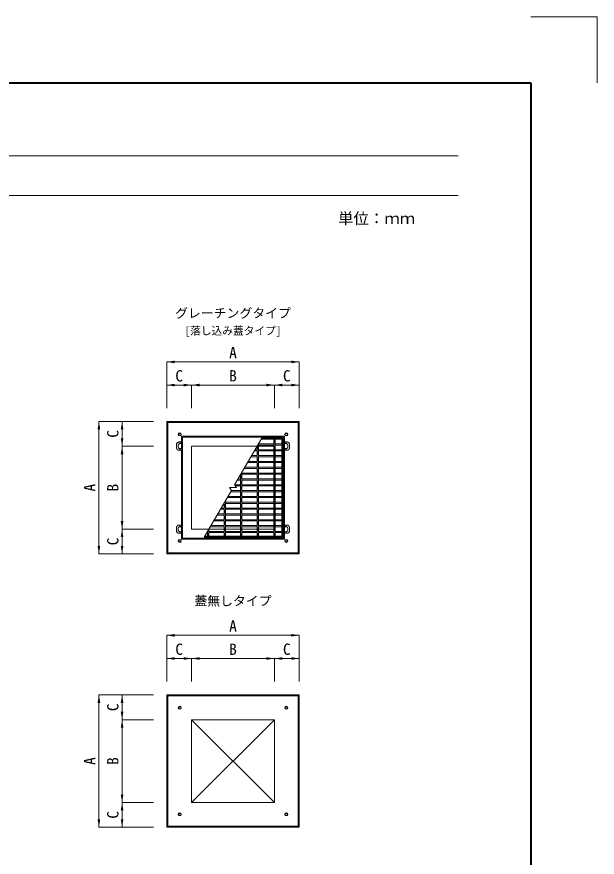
# Model space of a CAD drawing. Units: millimetres, scale not verified. Extents: x 3819 to 56619, y -16688 to 1396.
# Drawn here: x 10913 to 14419, y -7883 to -2805 of the extents above; entities that cross this region are included whole.
import ezdxf
from ezdxf.enums import TextEntityAlignment as Align

# ---------------------------------------------------------------- set-up
doc = ezdxf.new("R2010")
doc.units = ezdxf.units.MM
doc.header["$LTSCALE"] = 50
doc.linetypes.add('USER2', pattern=[2, 1, -1])
doc.linetypes.add('USER3', pattern=[30.25, 24, -3, 0.25, -3])
doc.layers.add('0_2', color=7, linetype='Continuous')
for name, color, linetype, lineweight in [('Defpoints_3', 8, 'Continuous', 0), ('受枠', 3, 'USER2', 5), ('図枠', 5, 'Continuous', 5), ('寸法線', 7, 'Continuous', 13), ('集水桝', 1, 'Continuous', 5), ('ｲﾝｻｰﾄ', 3, 'Continuous', 9), ('ｸﾞﾚｰﾁﾝｸﾞ', 7, 'Continuous', 5)]:
    doc.layers.add(name, color=color, linetype=linetype, lineweight=lineweight)
doc.styles.add('ＭＳ ゴシック', font='')
doc.styles.get('ＭＳ ゴシック').set_extended_font_data('MS Gothic')

# ---------------------------------------------------------------- blocks, each defined once
blk = doc.blocks.new('filled_arrow')
at = {"color": 0, "linetype": 'Continuous', "lineweight": -2}
blk.add_solid([(7.5, 1.25), (0, 0), (7.5, -1.25)], dxfattribs=at)

msp = doc.modelspace()

# ---------------------------------------------------------------- linework, layer by layer
at = {"layer": 'Defpoints_3', "color": 7, "lineweight": 13}
for p, q in [((14018.93, -2804.57), (14418.93, -2804.57)), ((14418.93, -2804.57), (14418.93, -3204.57))]:
    msp.add_line(p, q, dxfattribs=at)
at = {"layer": '受枠'}
for p, q in [((11892.93, -5374.17), (11902.93, -5374.17)), ((12544.93, -5374.17), (12534.93, -5374.17)), ((11877.93, -5409.17), (11877.93, -5389.17)), ((11887.93, -5404.17), (11887.93, -5394.17)), ((11892.93, -5424.17), (11902.93, -5424.17)), ((11897.93, -5384.17), (11902.93, -5384.17)), ((11897.93, -5414.17), (11902.93, -5414.17)), ((12539.93, -5384.17), (12534.93, -5384.17)), ((12539.93, -5414.17), (12534.93, -5414.17)), ((12544.93, -5424.17), (12534.93, -5424.17)), ((12549.93, -5404.17), (12549.93, -5394.17)), ((12559.93, -5409.17), (12559.93, -5389.17)), ((11877.93, -5891.17), (11877.93, -5911.17)), ((11892.93, -5876.17), (11902.93, -5876.17)), ((11897.93, -5886.17), (11902.93, -5886.17)), ((12544.93, -5876.17), (12534.93, -5876.17)), ((12539.93, -5886.17), (12534.93, -5886.17)), ((12559.93, -5891.17), (12559.93, -5911.17)), ((11887.93, -5896.17), (11887.93, -5906.17)), ((11892.93, -5926.17), (11902.93, -5926.17)), ((11897.93, -5916.17), (11902.93, -5916.17)), ((12539.93, -5916.17), (12534.93, -5916.17)), ((12544.93, -5926.17), (12534.93, -5926.17)), ((12549.93, -5896.17), (12549.93, -5906.17))]:
    msp.add_line(p, q, dxfattribs=at)
at = {"layer": '受枠', "linetype": 'Continuous', "lineweight": 9}
for p, q in [((11907.93, -5339.17), (11907.93, -5961.17)), ((11907.93, -5339.17), (12529.93, -5339.17)), ((11913.93, -5345.17), (11913.93, -5955.17)), ((11913.93, -5345.17), (12523.93, -5345.17)), ((12523.93, -5345.17), (12523.93, -5955.17)), ((12529.93, -5339.17), (12529.93, -5961.17)), ((11907.93, -5961.17), (12529.93, -5961.17)), ((11913.93, -5955.17), (12523.93, -5955.17))]:
    msp.add_line(p, q, dxfattribs=at)
at = {"layer": '受枠'}
for centre in [(11902.93, -5379.17), (12534.93, -5379.17), (11902.93, -5419.17), (12534.93, -5419.17), (11902.93, -5881.17), (12534.93, -5881.17), (11902.93, -5921.17), (12534.93, -5921.17)]:
    msp.add_circle(centre, 5, dxfattribs=at)
for centre, radius, start, end in [((11892.93, -5389.17), 15, 90, 180), ((12544.93, -5389.17), 15, 0, 90), ((11892.93, -5409.17), 15, 180, 270), ((11897.93, -5394.17), 10, 90, 180), ((11897.93, -5404.17), 10, 180, 270), ((12539.93, -5394.17), 10, 0, 90), ((12539.93, -5404.17), 10, 270, 0), ((12544.93, -5409.17), 15, 270, 0), ((11892.93, -5891.17), 15, 90, 180), ((11897.93, -5896.17), 10, 90, 180), ((12539.93, -5896.17), 10, 0, 90), ((12544.93, -5891.17), 15, 0, 90), ((11892.93, -5911.17), 15, 180, 270), ((11897.93, -5906.17), 10, 180, 270), ((12539.93, -5906.17), 10, 270, 0), ((12544.93, -5911.17), 15, 270, 0)]:
    msp.add_arc(centre, radius, start, end, dxfattribs=at)
at = {"layer": '図枠', "lineweight": 40}
for p, q in [((6818.93, -3204.57), (14018.93, -3204.57)), ((14018.93, -3204.57), (14018.93, -14284.57))]:
    msp.add_line(p, q, dxfattribs=at)
at = {"layer": '図枠', "lineweight": 13}
for p, q in [((7258.93, -3644.57), (13578.93, -3644.57)), ((7258.93, -3884.57), (13578.93, -3884.57))]:
    msp.add_line(p, q, dxfattribs=at)
at = {"layer": '寸法線'}
for p, q in [((11818.93, -4890.17), (12618.93, -4890.17)), ((11818.93, -5170.17), (11818.93, -4890.17)), ((12618.93, -5170.17), (12618.93, -4890.17)), ((11818.93, -5030.17), (11968.93, -5030.17)), ((11818.93, -5170.17), (11818.93, -5030.17)), ((11968.93, -5170.17), (11968.93, -5030.17)), ((11968.93, -5030.17), (12468.93, -5030.17)), ((11968.93, -5170.17), (11968.93, -5030.17)), ((12468.93, -5170.17), (12468.93, -5030.17)), ((12468.93, -5030.17), (12618.93, -5030.17)), ((12468.93, -5170.17), (12468.93, -5030.17)), ((12618.93, -5170.17), (12618.93, -5030.17)), ((11408.93, -5250.17), (11408.93, -6050.17)), ((11738.93, -5250.17), (11408.93, -5250.17)), ((11548.93, -5250.17), (11548.93, -5400.17)), ((11738.93, -5250.17), (11548.93, -5250.17)), ((11738.93, -5400.17), (11548.93, -5400.17)), ((11548.93, -5400.17), (11548.93, -5900.17)), ((11738.93, -5400.17), (11548.93, -5400.17)), ((11738.93, -5900.17), (11548.93, -5900.17)), ((11548.93, -5900.17), (11548.93, -6050.17)), ((11738.93, -5900.17), (11548.93, -5900.17)), ((11738.93, -6050.17), (11408.93, -6050.17)), ((11738.93, -6050.17), (11548.93, -6050.17)), ((11818.93, -6542.56), (12618.93, -6542.56)), ((11818.93, -6822.56), (11818.93, -6542.56)), ((12618.93, -6822.56), (12618.93, -6542.56)), ((11818.93, -6682.56), (11968.93, -6682.56)), ((11818.93, -6822.56), (11818.93, -6682.56)), ((11968.93, -6822.56), (11968.93, -6682.56)), ((11968.93, -6682.56), (12468.93, -6682.56)), ((11968.93, -6822.56), (11968.93, -6682.56)), ((12468.93, -6822.56), (12468.93, -6682.56)), ((12468.93, -6682.56), (12618.93, -6682.56)), ((12468.93, -6822.56), (12468.93, -6682.56)), ((12618.93, -6822.56), (12618.93, -6682.56)), ((11408.93, -6902.56), (11408.93, -7702.56)), ((11738.93, -6902.56), (11408.93, -6902.56)), ((11548.93, -6902.56), (11548.93, -7052.56)), ((11738.93, -6902.56), (11548.93, -6902.56)), ((11738.93, -7052.56), (11548.93, -7052.56)), ((11548.93, -7052.56), (11548.93, -7552.56)), ((11738.93, -7052.56), (11548.93, -7052.56)), ((11738.93, -7552.56), (11548.93, -7552.56)), ((11548.93, -7552.56), (11548.93, -7702.56)), ((11738.93, -7552.56), (11548.93, -7552.56)), ((11738.93, -7702.56), (11408.93, -7702.56)), ((11738.93, -7702.56), (11548.93, -7702.56))]:
    msp.add_line(p, q, dxfattribs=at)
at = {"layer": '集水桝', "lineweight": 20}
for p, q in [((11818.93, -5250.17), (11818.93, -6050.17)), ((11818.93, -5250.17), (12618.93, -5250.17)), ((12618.93, -5250.17), (12618.93, -6050.17)), ((11968.93, -5400.17), (11968.93, -5900.17)), ((11968.93, -5400.17), (12468.93, -5400.17)), ((12468.93, -5400.17), (12468.93, -5900.17)), ((11968.93, -5900.17), (12468.93, -5900.17)), ((11818.93, -6050.17), (12618.93, -6050.17)), ((11818.93, -6902.56), (12618.93, -6902.56)), ((11818.93, -6902.56), (11818.93, -7702.56)), ((12618.93, -6902.56), (12618.93, -7702.56)), ((11968.93, -7052.56), (12468.93, -7052.56)), ((11968.93, -7052.56), (11968.93, -7552.56)), ((12468.93, -7052.56), (12468.93, -7552.56)), ((11968.93, -7552.56), (12468.93, -7552.56)), ((11818.93, -7702.56), (12618.93, -7702.56))]:
    msp.add_line(p, q, dxfattribs=at)
at = {"layer": '集水桝'}
for p, q in [((11818.93, -5250.17), (11824.93, -5256.17)), ((11824.93, -5256.17), (11824.93, -6044.17)), ((11824.93, -5256.17), (12612.93, -5256.17)), ((12612.93, -5256.17), (12618.93, -5250.17)), ((12612.93, -5256.17), (12612.93, -6044.17)), ((11818.93, -6050.17), (11824.93, -6044.17)), ((11824.93, -6044.17), (12612.93, -6044.17)), ((12612.93, -6044.17), (12618.93, -6050.17)), ((11818.93, -6902.56), (11824.93, -6908.56)), ((12612.93, -6908.56), (12618.93, -6902.56)), ((11824.93, -6908.56), (11824.93, -7696.56)), ((11824.93, -6908.56), (12612.93, -6908.56)), ((12612.93, -6908.56), (12612.93, -7696.56)), ((11818.93, -7702.56), (11824.93, -7696.56)), ((11824.93, -7696.56), (12612.93, -7696.56)), ((12612.93, -7696.56), (12618.93, -7702.56))]:
    msp.add_line(p, q, dxfattribs=at)
at = {"layer": '集水桝', "color": 7, "linetype": 'USER3'}
for p, q in [((11968.93, -7052.56), (12468.93, -7552.56)), ((12468.93, -7052.56), (11968.93, -7552.56))]:
    msp.add_line(p, q, dxfattribs=at)
at = {"layer": 'ｲﾝｻｰﾄ'}
for centre, radius in [((11896.93, -5328.17), 9), ((11896.93, -5328.17), 6), ((12540.93, -5328.17), 9), ((12540.93, -5328.17), 6), ((11896.93, -5972.17), 9), ((11896.93, -5972.17), 6), ((12540.93, -5972.17), 9), ((12540.93, -5972.17), 6), ((11896.93, -6980.56), 9), ((11896.93, -6980.56), 6), ((12540.93, -6980.56), 9), ((12540.93, -6980.56), 6), ((11896.93, -7624.56), 9), ((12540.93, -7624.56), 9), ((11896.93, -7624.56), 6), ((12540.93, -7624.56), 6)]:
    msp.add_circle(centre, radius, dxfattribs=at)
at = {"layer": 'ｸﾞﾚｰﾁﾝｸﾞ'}
for p, q in [((12228.93, -5632.85), (12392.14, -5350.17)), ((12372.93, -5383.44), (12372.93, -5943.17)), ((12388.1, -5357.17), (12514.43, -5357.17)), ((12392.14, -5350.17), (12518.93, -5350.17)), ((12464.93, -5357.17), (12472.93, -5385.47)), ((12464.93, -5357.17), (12464.93, -5943.17)), ((12472.93, -5357.17), (12472.93, -5943.17)), ((12514.43, -5350.17), (12514.43, -5950.17)), ((12518.93, -5350.17), (12518.93, -5950.17)), ((12347.34, -5427.77), (12364.93, -5427.77)), ((12351.38, -5420.77), (12364.93, -5420.77)), ((12364.93, -5397.3), (12364.93, -5943.17)), ((12364.93, -5427.77), (12372.93, -5456.07)), ((12365.85, -5395.71), (12372.93, -5420.77)), ((12372.55, -5384.11), (12372.93, -5385.47)), ((12372.93, -5385.47), (12464.93, -5385.47)), ((12372.93, -5392.47), (12464.93, -5392.47)), ((12372.93, -5420.77), (12464.93, -5420.77)), ((12372.93, -5427.77), (12464.93, -5427.77)), ((12464.93, -5392.47), (12472.93, -5420.77)), ((12464.93, -5427.77), (12472.93, -5456.07)), ((12472.93, -5385.47), (12514.43, -5385.47)), ((12472.93, -5392.47), (12514.43, -5392.47)), ((12472.93, -5420.77), (12514.43, -5420.77)), ((12472.93, -5427.77), (12514.43, -5427.77)), ((12326.96, -5463.07), (12364.93, -5463.07)), ((12331, -5456.07), (12364.93, -5456.07)), ((12364.93, -5463.07), (12372.93, -5491.37)), ((12372.93, -5456.07), (12464.93, -5456.07)), ((12372.93, -5463.07), (12464.93, -5463.07)), ((12464.93, -5463.07), (12472.93, -5491.37)), ((12472.93, -5456.07), (12514.43, -5456.07)), ((12472.93, -5463.07), (12514.43, -5463.07)), ((12286.2, -5533.67), (12364.93, -5533.67)), ((12290.24, -5526.67), (12364.93, -5526.67)), ((12306.58, -5498.37), (12364.93, -5498.37)), ((12310.62, -5491.37), (12364.93, -5491.37)), ((12364.93, -5498.37), (12372.93, -5526.67)), ((12364.93, -5533.67), (12372.93, -5561.97)), ((12372.93, -5491.37), (12464.93, -5491.37)), ((12372.93, -5498.37), (12464.93, -5498.37)), ((12372.93, -5526.67), (12464.93, -5526.67)), ((12372.93, -5533.67), (12464.93, -5533.67)), ((12464.93, -5498.37), (12472.93, -5526.67)), ((12464.93, -5533.67), (12472.93, -5561.97)), ((12472.93, -5491.37), (12514.43, -5491.37)), ((12472.93, -5498.37), (12514.43, -5498.37)), ((12472.93, -5526.67), (12514.43, -5526.67)), ((12472.93, -5533.67), (12514.43, -5533.67)), ((12264.93, -5570.5), (12264.93, -5943.17)), ((12265.22, -5570), (12272.93, -5597.27)), ((12271.92, -5558.4), (12272.93, -5561.97)), ((12272.93, -5556.64), (12272.93, -5943.17)), ((12272.93, -5561.97), (12364.93, -5561.97)), ((12272.93, -5568.97), (12364.93, -5568.97)), ((12364.93, -5568.97), (12372.93, -5597.27)), ((12372.93, -5561.97), (12464.93, -5561.97)), ((12372.93, -5568.97), (12464.93, -5568.97)), ((12464.93, -5568.97), (12472.93, -5597.27)), ((12472.93, -5561.97), (12514.43, -5561.97)), ((12472.93, -5568.97), (12514.43, -5568.97)), ((12240.37, -5650.17), (12228.93, -5632.85)), ((12229.1, -5632.57), (12264.93, -5632.57)), ((12245.44, -5604.27), (12264.93, -5604.27)), ((12249.48, -5597.27), (12264.93, -5597.27)), ((12264.93, -5604.27), (12272.93, -5632.57)), ((12272.93, -5597.27), (12364.93, -5597.27)), ((12272.93, -5604.27), (12364.93, -5604.27)), ((12272.93, -5632.57), (12364.93, -5632.57)), ((12364.93, -5604.27), (12372.93, -5632.57)), ((12372.93, -5597.27), (12464.93, -5597.27)), ((12372.93, -5604.27), (12464.93, -5604.27)), ((12372.93, -5632.57), (12464.93, -5632.57)), ((12464.93, -5604.27), (12472.93, -5632.57)), ((12472.93, -5597.27), (12514.43, -5597.27)), ((12472.93, -5604.27), (12514.43, -5604.27)), ((12472.93, -5632.57), (12514.43, -5632.57)), ((12045.73, -5950.17), (12208.93, -5667.5)), ((12208.93, -5667.5), (12197.5, -5650.17)), ((12197.5, -5650.17), (12240.37, -5650.17)), ((12204.67, -5674.87), (12264.93, -5674.87)), ((12208.72, -5667.87), (12264.93, -5667.87)), ((12233.37, -5639.57), (12264.93, -5639.57)), ((12264.93, -5639.57), (12272.93, -5667.87)), ((12264.93, -5674.87), (12272.93, -5703.17)), ((12272.93, -5639.57), (12364.93, -5639.57)), ((12272.93, -5667.87), (12364.93, -5667.87)), ((12272.93, -5674.87), (12364.93, -5674.87)), ((12364.93, -5639.57), (12372.93, -5667.87)), ((12364.93, -5674.87), (12372.93, -5703.17)), ((12372.93, -5639.57), (12464.93, -5639.57)), ((12372.93, -5667.87), (12464.93, -5667.87)), ((12372.93, -5674.87), (12464.93, -5674.87)), ((12464.93, -5639.57), (12472.93, -5667.87)), ((12464.93, -5674.87), (12472.93, -5703.17)), ((12472.93, -5639.57), (12514.43, -5639.57)), ((12472.93, -5667.87), (12514.43, -5667.87)), ((12472.93, -5674.87), (12514.43, -5674.87)), ((12171.3, -5732.68), (12172.93, -5738.47)), ((12172.93, -5729.85), (12172.93, -5943.17)), ((12172.93, -5738.47), (12264.93, -5738.47)), ((12184.29, -5710.17), (12264.93, -5710.17)), ((12188.34, -5703.17), (12264.93, -5703.17)), ((12264.93, -5710.17), (12272.93, -5738.47)), ((12272.93, -5703.17), (12364.93, -5703.17)), ((12272.93, -5710.17), (12364.93, -5710.17)), ((12272.93, -5738.47), (12364.93, -5738.47)), ((12364.93, -5710.17), (12372.93, -5738.47)), ((12372.93, -5703.17), (12464.93, -5703.17)), ((12372.93, -5710.17), (12464.93, -5710.17)), ((12372.93, -5738.47), (12464.93, -5738.47)), ((12464.93, -5710.17), (12472.93, -5738.47)), ((12472.93, -5703.17), (12514.43, -5703.17)), ((12472.93, -5710.17), (12514.43, -5710.17)), ((12472.93, -5738.47), (12514.43, -5738.47)), ((12143.53, -5780.77), (12164.93, -5780.77)), ((12147.57, -5773.77), (12164.93, -5773.77)), ((12163.91, -5745.47), (12164.93, -5745.47)), ((12164.93, -5743.71), (12164.93, -5943.17)), ((12164.93, -5745.47), (12172.93, -5773.77)), ((12164.93, -5780.77), (12172.93, -5809.07)), ((12172.93, -5745.47), (12264.93, -5745.47)), ((12172.93, -5773.77), (12264.93, -5773.77)), ((12172.93, -5780.77), (12264.93, -5780.77)), ((12264.93, -5745.47), (12272.93, -5773.77)), ((12264.93, -5780.77), (12272.93, -5809.07)), ((12272.93, -5745.47), (12364.93, -5745.47)), ((12272.93, -5773.77), (12364.93, -5773.77)), ((12272.93, -5780.77), (12364.93, -5780.77)), ((12364.93, -5745.47), (12372.93, -5773.77)), ((12364.93, -5780.77), (12372.93, -5809.07)), ((12372.93, -5745.47), (12464.93, -5745.47)), ((12372.93, -5773.77), (12464.93, -5773.77)), ((12372.93, -5780.77), (12464.93, -5780.77)), ((12464.93, -5745.47), (12472.93, -5773.77)), ((12464.93, -5780.77), (12472.93, -5809.07)), ((12472.93, -5745.47), (12514.43, -5745.47)), ((12472.93, -5773.77), (12514.43, -5773.77)), ((12472.93, -5780.77), (12514.43, -5780.77)), ((12123.15, -5816.07), (12164.93, -5816.07)), ((12127.19, -5809.07), (12164.93, -5809.07)), ((12164.93, -5816.07), (12172.93, -5844.37)), ((12172.93, -5809.07), (12264.93, -5809.07)), ((12172.93, -5816.07), (12264.93, -5816.07)), ((12264.93, -5816.07), (12272.93, -5844.37)), ((12272.93, -5809.07), (12364.93, -5809.07)), ((12272.93, -5816.07), (12364.93, -5816.07)), ((12364.93, -5816.07), (12372.93, -5844.37)), ((12372.93, -5809.07), (12464.93, -5809.07)), ((12372.93, -5816.07), (12464.93, -5816.07)), ((12464.93, -5816.07), (12472.93, -5844.37)), ((12472.93, -5809.07), (12514.43, -5809.07)), ((12472.93, -5816.07), (12514.43, -5816.07)), ((12082.39, -5886.67), (12164.93, -5886.67)), ((12086.43, -5879.67), (12164.93, -5879.67)), ((12102.77, -5851.37), (12164.93, -5851.37)), ((12106.81, -5844.37), (12164.93, -5844.37)), ((12164.93, -5851.37), (12172.93, -5879.67)), ((12164.93, -5886.67), (12172.93, -5914.97)), ((12172.93, -5844.37), (12264.93, -5844.37)), ((12172.93, -5851.37), (12264.93, -5851.37)), ((12172.93, -5879.67), (12264.93, -5879.67)), ((12172.93, -5886.67), (12264.93, -5886.67)), ((12264.93, -5851.37), (12272.93, -5879.67)), ((12264.93, -5886.67), (12272.93, -5914.97)), ((12272.93, -5844.37), (12364.93, -5844.37)), ((12272.93, -5851.37), (12364.93, -5851.37)), ((12272.93, -5879.67), (12364.93, -5879.67)), ((12272.93, -5886.67), (12364.93, -5886.67)), ((12364.93, -5851.37), (12372.93, -5879.67)), ((12364.93, -5886.67), (12372.93, -5914.97)), ((12372.93, -5844.37), (12464.93, -5844.37)), ((12372.93, -5851.37), (12464.93, -5851.37)), ((12372.93, -5879.67), (12464.93, -5879.67)), ((12372.93, -5886.67), (12464.93, -5886.67)), ((12464.93, -5851.37), (12472.93, -5879.67)), ((12464.93, -5886.67), (12472.93, -5914.97)), ((12472.93, -5844.37), (12514.43, -5844.37)), ((12472.93, -5851.37), (12514.43, -5851.37)), ((12472.93, -5879.67), (12514.43, -5879.67)), ((12472.93, -5886.67), (12514.43, -5886.67)), ((12062.01, -5921.97), (12064.93, -5921.97)), ((12064.93, -5916.91), (12064.93, -5943.17)), ((12064.93, -5921.97), (12072.93, -5943.17)), ((12070.67, -5906.97), (12072.93, -5914.97)), ((12072.93, -5903.05), (12072.93, -5943.17)), ((12072.93, -5914.97), (12164.93, -5914.97)), ((12072.93, -5921.97), (12164.93, -5921.97)), ((12164.93, -5921.97), (12172.93, -5943.17)), ((12172.93, -5914.97), (12264.93, -5914.97)), ((12172.93, -5921.97), (12264.93, -5921.97)), ((12264.93, -5921.97), (12272.93, -5943.17)), ((12272.93, -5914.97), (12364.93, -5914.97)), ((12272.93, -5921.97), (12364.93, -5921.97)), ((12364.93, -5921.97), (12372.93, -5943.17)), ((12372.93, -5914.97), (12464.93, -5914.97)), ((12372.93, -5921.97), (12464.93, -5921.97)), ((12464.93, -5921.97), (12472.93, -5943.17)), ((12472.93, -5914.97), (12514.43, -5914.97)), ((12472.93, -5921.97), (12514.43, -5921.97)), ((12045.73, -5950.17), (12518.93, -5950.17)), ((12049.77, -5943.17), (12514.43, -5943.17))]:
    msp.add_line(p, q, dxfattribs=at)

# ---------------------------------------------------------------- block references
at = {"layer": '寸法線', "xscale": 6.4, "yscale": 6.4}
for p in [(11818.93, -4890.17), (11818.93, -5030.17), (11968.93, -5030.17), (12468.93, -5030.17), (11818.93, -6542.56), (11818.93, -6682.56), (11968.93, -6682.56), (12468.93, -6682.56)]:
    msp.add_blockref('filled_arrow', p, dxfattribs=at)
for p, rotation in [((12618.93, -4890.17), 180), ((11968.93, -5030.17), 180), ((12468.93, -5030.17), 180), ((12618.93, -5030.17), 180), ((11408.93, -5250.17), 270), ((11548.93, -5250.17), 270), ((11548.93, -5400.17), 90), ((11548.93, -5400.17), 270), ((11548.93, -5900.17), 90), ((11548.93, -5900.17), 270), ((11408.93, -6050.17), 90), ((11548.93, -6050.17), 90), ((12618.93, -6542.56), 180), ((11968.93, -6682.56), 180), ((12468.93, -6682.56), 180), ((12618.93, -6682.56), 180), ((11408.93, -6902.56), 270), ((11548.93, -6902.56), 270), ((11548.93, -7052.56), 90), ((11548.93, -7052.56), 270), ((11548.93, -7552.56), 90), ((11548.93, -7552.56), 270), ((11408.93, -7702.56), 90), ((11548.93, -7702.56), 90)]:
    msp.add_blockref('filled_arrow', p, dxfattribs=dict(at, rotation=rotation))

# ---------------------------------------------------------------- texts
at = {"layer": '0_2', "style": 'ＭＳ ゴシック'}
for s, height, p in [('グレーチングタイプ', 56.96, (12218.93, -4595.39)), ('[落し込み蓋タイプ]', 47.47, (12218.93, -4702.23)), ('蓋無しタイプ', 56.96, (12218.93, -6334.26))]:
    msp.add_text(s, height=height, dxfattribs=at).set_placement(p, align=Align.MIDDLE_CENTER)
at = {"layer": '図枠', "color": 7, "style": 'ＭＳ ゴシック'}
msp.add_text('単位：ｍｍ', height=68.36, dxfattribs=at).set_placement((13086.39, -4023.24), align=Align.MIDDLE_CENTER)
at = {"layer": '寸法線', "style": 'ＭＳ ゴシック'}
for s, p in [('A', (12218.93, -4834.17)), ('C', (11893.93, -4974.17)), ('B', (12218.93, -4974.17)), ('C', (12543.93, -4974.17)), ('A', (12218.93, -6486.56)), ('C', (11893.93, -6626.56)), ('B', (12218.93, -6626.56)), ('C', (12543.93, -6626.56))]:
    msp.add_text(s, height=68.36, dxfattribs=at).set_placement(p, align=Align.MIDDLE_CENTER)
for s, p in [('C', (11492.93, -5325.17)), ('A', (11352.93, -5650.17)), ('B', (11492.93, -5650.17)), ('C', (11492.93, -5975.17)), ('C', (11492.93, -6977.56)), ('A', (11352.93, -7302.56)), ('B', (11492.93, -7302.56)), ('C', (11492.93, -7627.56))]:
    msp.add_text(s, height=68.36, rotation=90, dxfattribs=at).set_placement(p, align=Align.MIDDLE_CENTER)

doc.saveas('drawing.dxf')
